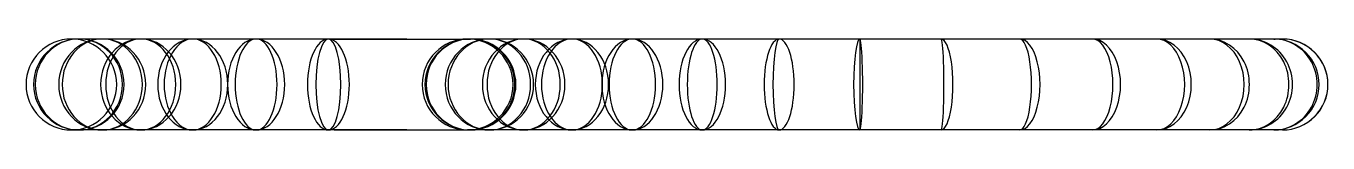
# Model space of a CAD drawing. Header units: millimetres. Extents: x 0 to 80.1, y 0 to 5.6.
import ezdxf

# ---------------------------------------------------------------- set-up
doc = ezdxf.new("R2010")
doc.units = ezdxf.units.MM

msp = doc.modelspace()

# ---------------------------------------------------------------- linework, layer by layer
at = {"layer": 'sheet_layer'}
for p, q in [((3.24938, 5.6), (2.78811, 5.6)), ((4.6923, 5.6), (3.24938, 5.6)), ((7.05935, 5.6), (4.6923, 5.6)), ((10.2562, 5.6), (7.05935, 5.6)), ((14.1556, 5.6), (10.2562, 5.6)), ((18.6021, 5.6), (14.1556, 5.6)), ((23.4185, 5.6), (18.6021, 5.6)), ((18.9655, 5.6), (23.8028, 5.6)), ((23.4185, 5.6), (27.3422, 5.6)), ((27.1679, 5.6), (27.3422, 5.6)), ((27.3422, 5.6), (27.1679, 5.6)), ((28.5073, 5.6), (27.3422, 5.6)), ((30.6171, 5.6), (28.5073, 5.6)), ((33.5873, 5.6), (30.6171, 5.6)), ((37.2997, 5.6), (33.5873, 5.6)), ((41.6064, 5.6), (37.2997, 5.6)), ((46.3357, 5.6), (41.6064, 5.6)), ((51.2992, 5.6), (46.3357, 5.6)), ((56.2992, 5.6), (51.2992, 5.6)), ((51.2992, 5.6), (51.2992, 0)), ((61.1365, 5.6), (56.2992, 5.6)), ((65.6183, 5.6), (61.1365, 5.6)), ((69.566, 5.6), (65.6183, 5.6)), ((72.8225, 5.6), (69.566, 5.6)), ((75.2579, 5.6), (72.8225, 5.6)), ((76.7751, 5.6), (75.2579, 5.6)), ((76.7751, 5.6), (76.8526, 5.6)), ((77.3139, 5.6), (76.7751, 5.6)), ((3.24938, 0), (2.78811, 0)), ((4.6923, 0), (3.24938, 0)), ((7.05935, 0), (4.6923, 0)), ((10.2562, 0), (7.05935, 0)), ((14.1556, 0), (10.2562, 0)), ((18.6021, 0), (14.1556, 0)), ((14.1556, 0), (14.1556, 0)), ((14.1556, 0), (14.1556, 0)), ((23.4185, 0), (18.6021, 0)), ((18.9655, 0), (23.8028, 0)), ((23.4185, 0), (23.4185, 0)), ((23.4185, 0), (27.3422, 0)), ((27.1679, 0), (27.3422, 0)), ((27.3422, 0), (27.1679, 0)), ((28.5073, 0), (27.3422, 0)), ((30.6171, 0), (28.5073, 0)), ((33.5873, 0), (30.6171, 0)), ((37.2997, 0), (33.5873, 0)), ((41.6064, 0), (37.2997, 0)), ((46.3357, 0), (41.6064, 0)), ((51.2992, 0), (46.3357, 0)), ((56.2992, 0), (51.2992, 0)), ((61.1365, 0), (56.2992, 0)), ((65.6183, 0), (61.1365, 0)), ((69.566, 0), (65.6183, 0)), ((72.8225, 0), (69.566, 0)), ((75.2579, 0), (72.8225, 0)), ((76.7751, 0), (75.2579, 0)), ((77.3139, 0), (76.7751, 0))]:
    msp.add_line(p, q, dxfattribs=at)
for centre, major_axis, ratio, start_param, end_param in [((2.78811, 2.8), (0, 2.8), 0.995753, 6.28319, 4.71239), ((2.78811, 2.8), (0, 2.8), 0.995753, 4.71239, 3.14159), ((3.24938, 2.8), (0, 2.8), 0.995753, 4.71239, 3.14159), ((3.24938, 2.8), (0, 2.8), 0.995753, 6.28319, 4.71239), ((3.24938, 2.8), (0, 2.8), 0.95763, 6.28319, 4.71239), ((3.24938, 2.8), (0, 2.8), 0.95763, 4.71239, 3.14159), ((4.6923, 2.8), (0, 2.8), 0.95763, 4.71239, 3.14159), ((4.6923, 2.8), (0, 2.8), 0.95763, 6.28319, 4.71239), ((4.6923, 2.8), (0, 2.8), 0.881354, 6.28319, 4.71239), ((4.6923, 2.8), (0, 2.8), 0.881354, 4.71239, 3.14159), ((7.05935, 2.8), (0, 2.8), 0.881354, 6.28319, 4.71239), ((7.05935, 2.8), (0, 2.8), 0.881354, 4.71239, 3.14159), ((7.05935, 2.8), (0, 2.8), 0.769962, 6.28319, 4.71239), ((7.05935, 2.8), (0, 2.8), 0.769962, 4.71239, 3.14159), ((10.2562, 2.8), (0, 2.8), 0.769962, 4.71239, 3.14159), ((10.2562, 2.8), (0, 2.8), 0.769962, 6.28319, 4.71239), ((10.2562, 2.8), (0, 2.8), 0.627893, 6.28319, 4.71239), ((10.2562, 2.8), (0, 2.8), 0.627893, 4.71239, 3.14159), ((14.1556, 2.8), (0, 2.8), 0.627893, 4.71239, 3.14159), ((14.1556, 2.8), (0, 2.8), 0.627893, 6.28319, 4.71239), ((14.1556, 2.8), (0, 2.8), 0.460807, 6.28319, 4.71239), ((14.1556, 2.8), (0, 2.8), 0.460807, 4.71239, 3.14159), ((18.6021, 2.8), (0, 2.8), 0.460807, 4.71239, 3.14159), ((18.6021, 2.8), (0, 2.8), 0.460807, 6.28319, 4.71239), ((18.6021, 2.8), (0, 2.8), 0.275362, 6.28319, 4.71239), ((18.6021, 2.8), (0, 2.8), 0.275362, 4.71239, 3.14159), ((27.1679, 2.8), (0, 2.8), 0.999395, 6.28319, 4.71239), ((27.1679, 2.8), (0, 2.8), 0.999395, 4.71239, 3.14159), ((27.3422, 2.8), (0, 2.8), 0.999395, 4.71239, 3.14159), ((27.3422, 2.8), (0, 2.8), 0.999395, 6.28319, 4.71239), ((27.3422, 2.8), (0, 2.8), 0.97258, 6.28319, 4.71239), ((27.3422, 2.8), (0, 2.8), 0.97258, 4.71239, 3.14159), ((28.5073, 2.8), (0, 2.8), 0.97258, 4.71239, 3.14159), ((28.5073, 2.8), (0, 2.8), 0.97258, 6.28319, 4.71239), ((28.5073, 2.8), (0, 2.8), 0.907015, 6.28319, 4.71239), ((28.5073, 2.8), (0, 2.8), 0.907015, 4.71239, 3.14159), ((30.6171, 2.8), (0, 2.8), 0.907015, 6.28319, 4.71239), ((30.6171, 2.8), (0, 2.8), 0.907015, 4.71239, 3.14159), ((30.6171, 2.8), (0, 2.8), 0.805313, 6.28319, 4.71239), ((30.6171, 2.8), (0, 2.8), 0.805313, 4.71239, 3.14159), ((33.5873, 2.8), (0, 2.8), 0.805313, 4.71239, 3.14159), ((33.5873, 2.8), (0, 2.8), 0.805313, 6.28319, 4.71239), ((33.5873, 2.8), (0, 2.8), 0.671524, 6.28319, 4.71239), ((33.5873, 2.8), (0, 2.8), 0.671524, 4.71239, 3.14159), ((37.2997, 2.8), (0, 2.8), 0.671524, 4.71239, 3.14159), ((37.2997, 2.8), (0, 2.8), 0.671524, 6.28319, 4.71239), ((37.2997, 2.8), (0, 2.8), 0.510981, 6.28319, 4.71239), ((37.2997, 2.8), (0, 2.8), 0.510981, 4.71239, 3.14159), ((41.6064, 2.8), (0, 2.8), 0.510981, 4.71239, 3.14159), ((41.6064, 2.8), (0, 2.8), 0.510981, 6.28319, 4.71239), ((41.6064, 2.8), (0, 2.8), 0.330079, 6.28319, 4.71239), ((41.6064, 2.8), (0, 2.8), 0.330079, 4.71239, 3.14159), ((46.3357, 2.8), (0, 2.8), 0.330079, 4.71239, 3.14159), ((46.3357, 2.8), (0, 2.8), 0.330079, 6.28319, 4.71239), ((46.3357, 2.8), (0, 2.8), 0.136026, 6.28319, 3.14159), ((51.2992, 2.8), (0, 2.8), 0.136026, 6.28319, 3.14159), ((51.2992, 2.8), (0, 2.8), 0.0634467, 3.14159, 6.28319), ((56.2992, 2.8), (0, 2.8), 0.0634467, 3.14159, 6.28319), ((56.2992, 2.8), (0, 2.8), 0.260392, 3.14159, 6.28319), ((61.1365, 2.8), (0, 2.8), 0.446962, 3.14159, 6.28319), ((61.1365, 2.8), (0, 2.8), 0.260392, 3.14159, 6.28319), ((65.6183, 2.8), (0, 2.8), 0.615724, 3.14159, 6.28319), ((65.6183, 2.8), (0, 2.8), 0.446962, 3.14159, 6.28319), ((69.566, 2.8), (0, 2.8), 0.759954, 3.14159, 6.28319), ((69.566, 2.8), (0, 2.8), 0.615724, 3.14159, 6.28319), ((72.8225, 2.8), (0, 2.8), 0.873906, 3.14159, 6.28319), ((72.8225, 2.8), (0, 2.8), 0.759954, 3.14159, 6.28319), ((75.2579, 2.8), (0, 2.8), 0.95304, 3.14159, 6.28319), ((75.2579, 2.8), (0, 2.8), 0.873906, 3.14159, 6.28319), ((76.7751, 2.8), (0, 2.8), 0.994202, 4.71239, 6.28319), ((76.7751, 2.8), (0, 2.8), 0.95304, 3.14159, 6.28319), ((77.3139, 2.8), (0, 2.8), 0.994202, 4.71239, 6.28319), ((77.3139, 2.8), (0, -2.8), 0.995753, 1.5708, 3.14159), ((76.7751, 2.8), (0, 2.8), 0.994202, 3.14159, 4.71239), ((77.3139, 2.8), (0, 2.8), 0.994202, 3.14159, 4.71239), ((77.3139, 2.8), (0, -2.8), 0.995753, 0, 1.5708)]:
    msp.add_ellipse(centre, major_axis=major_axis, ratio=ratio, start_param=start_param, end_param=end_param, dxfattribs=at)

doc.saveas('drawing.dxf')
